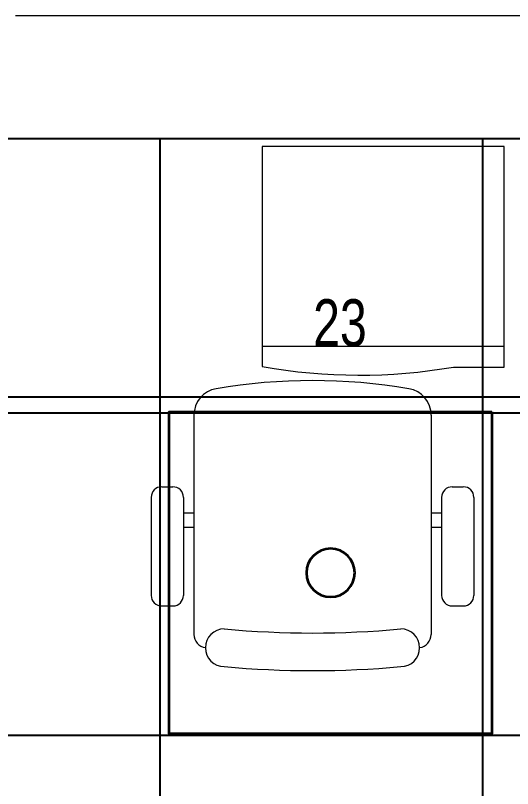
# Model space of a CAD drawing. Extents: x -12260 to 57327, y -29287 to 19916.
# Drawn here: x 31446 to 32371, y 7401 to 8840 of the extents above; entities that cross this region are included whole.
import ezdxf
from ezdxf.enums import TextEntityAlignment as Align

# ---------------------------------------------------------------- set-up
doc = ezdxf.new("R2010")
doc.units = 0
doc.header["$LTSCALE"] = 0.25
doc.linetypes.add('DASHDOT', pattern=[25.4, 12.7, -6.35, 0, -6.35])
for name, color, linetype, lineweight in [('01-First Floor$0$72_EGR_EQP_TAG', 142, 'Continuous', 5), ('01-First Floor$0$LOADING', 253, 'Continuous', 5), ('01-First Floor$0$NEW Wall', 166, 'Continuous', 5), ('01-First Floor$0$Walls', 251, 'Continuous', 5), ('E-LITE-CIRC-NUMB', 6, 'Continuous', 25), ('E-LITE-CLNG', 150, 'Continuous', 35), ('E-LITE-CLNG-CNDT', 6, 'DASHDOT', 35), ('E-LITE-CTRL', 6, 'Continuous', 25), ('E-LITE-IDEN', 6, 'Continuous', 25)]:
    doc.layers.add(name, color=color, linetype=linetype, lineweight=lineweight)
doc.layers.add('01-First Floor$0$FALSE CEILING', color=251, linetype='Continuous')
doc.styles.add('01-First Floor$0$X3G_ENTITY_257CFD', font='swisscl.ttf', dxfattribs={"height": 200})
doc.styles.add('DC_SIMPLEX', font='SIMPLEX.shx', dxfattribs={"width": 0.7})

# ---------------------------------------------------------------- blocks, each defined once
blk = doc.blocks.new('*X410')
at = {"color": 0}
for p, q in [((5, 3), (5, 3)), ((5, 3), (5, 3)), ((5, 3), (5, 3)), ((5, 3), (5, 3)), ((5, 3), (5, 3)), ((5, 3), (5, 3)), ((5, 3), (5, 3)), ((5, 3), (5, 3)), ((5, 3), (5, 3)), ((5, 3), (5, 3)), ((5, 3), (5, 3)), ((5, 3), (5, 3)), ((5, 3), (5, 3)), ((5, 3), (5, 3)), ((5, 3), (5, 3)), ((5, 3), (5, 3)), ((5, 3), (5, 3)), ((5, 3), (5, 3)), ((5, 3), (5, 3)), ((5, 3), (5, 3)), ((5, 3), (5, 3)), ((5, 3), (5, 3)), ((5, 3), (5, 3)), ((5, 3), (5, 3)), ((5, 3), (5, 3)), ((5, 3), (5, 3)), ((5, 3), (5, 3)), ((5, 3), (5, 3)), ((5, 3), (5, 3)), ((5, 3), (5, 3)), ((5, 3), (5, 3)), ((5, 3), (5, 3)), ((5, 3), (5, 3)), ((5, 3), (5, 3)), ((5, 3), (5, 3)), ((5, 3), (5, 3)), ((5, 3), (5, 3)), ((5, 3), (5, 3)), ((5, 3), (5, 3)), ((5, 3), (5, 3)), ((5, 3), (5, 3)), ((5, 3), (5, 3)), ((5, 3), (5, 3)), ((5, 3), (5, 3)), ((5, 3), (5, 3)), ((5, 3), (5, 3)), ((5, 3), (5, 3)), ((5, 3), (5, 3)), ((5, 3), (5, 3)), ((5, 3), (5, 3)), ((5, 3), (5, 3)), ((5, 3), (5, 3)), ((5, 3), (5, 3)), ((5, 3), (5, 3)), ((5, 3), (5, 3)), ((5, 3), (5, 3)), ((5, 3), (5, 3)), ((5, 3), (5, 3)), ((5, 3), (5, 3)), ((5, 3), (5, 3)), ((5, 3), (5, 3)), ((5, 3), (5, 3)), ((5, 3), (5, 3)), ((5, 3), (5, 3)), ((5, 3), (5, 3)), ((5, 3), (5, 3)), ((6, 3), (5, 3)), ((5, 3), (5, 3)), ((6, 3), (5, 3)), ((5, 3), (5, 3)), ((6, 3), (5, 3)), ((5, 3), (5, 3)), ((6, 3), (5, 3)), ((5, 3), (5, 3)), ((5, 3), (5, 3)), ((5, 3), (5, 3)), ((5, 3), (5, 3)), ((5, 3), (5, 3)), ((5, 3), (5, 3)), ((5, 3), (5, 3)), ((5, 3), (5, 3)), ((5, 3), (5, 3)), ((5, 3), (5, 3)), ((5, 3), (5, 3)), ((5, 3), (5, 3)), ((5, 3), (5, 3)), ((5, 3), (5, 3)), ((5, 3), (5, 3)), ((5, 3), (5, 3)), ((5, 3), (5, 3)), ((5, 3), (5, 3)), ((5, 3), (5, 3)), ((5, 3), (5, 3)), ((5, 3), (5, 3)), ((5, 3), (5, 3)), ((5, 3), (5, 3)), ((6, 3), (6, 3)), ((6, 3), (6, 3)), ((6, 3), (6, 3)), ((6, 3), (6, 3)), ((6, 3), (6, 3)), ((6, 3), (6, 3)), ((6, 3), (6, 3)), ((6, 3), (6, 3)), ((6, 3), (6, 3)), ((6, 3), (6, 3)), ((6, 3), (6, 3)), ((6, 3), (6, 3)), ((6, 3), (6, 3)), ((6, 3), (6, 3)), ((6, 3), (6, 3)), ((6, 3), (6, 3)), ((6, 3), (6, 3)), ((6, 3), (6, 3)), ((6, 3), (6, 3)), ((6, 3), (6, 3)), ((6, 3), (6, 3)), ((6, 3), (6, 3)), ((6, 3), (6, 3)), ((6, 3), (6, 3)), ((6, 3), (6, 3)), ((6, 3), (6, 3)), ((6, 3), (6, 3)), ((6, 3), (6, 3)), ((6, 3), (6, 3)), ((6, 3), (6, 3)), ((6, 3), (6, 3)), ((6, 3), (6, 3)), ((6, 3), (6, 3)), ((6, 3), (6, 3)), ((6, 3), (6, 3)), ((6, 3), (6, 3)), ((6, 3), (6, 3)), ((6, 3), (6, 3)), ((6, 3), (6, 3)), ((6, 3), (6, 3)), ((6, 3), (6, 3)), ((6, 3), (6, 3)), ((6, 3), (6, 3)), ((6, 3), (6, 3)), ((6, 3), (6, 3)), ((6, 3), (6, 3)), ((6, 3), (6, 3)), ((6, 3), (6, 3)), ((6, 3), (6, 3)), ((6, 3), (6, 3)), ((6, 3), (6, 3)), ((6, 3), (6, 3)), ((6, 3), (6, 3)), ((6, 3), (6, 3)), ((6, 3), (6, 3)), ((6, 3), (6, 3)), ((6, 3), (6, 3)), ((6, 3), (6, 3)), ((6, 3), (6, 3)), ((6, 3), (6, 3)), ((6, 3), (6, 3)), ((6, 3), (6, 3)), ((6, 3), (6, 3)), ((6, 3), (6, 3)), ((6, 3), (6, 3)), ((6, 3), (6, 3)), ((6, 3), (6, 3)), ((6, 3), (6, 3)), ((6, 3), (6, 3)), ((6, 3), (6, 3)), ((6, 3), (6, 3)), ((6, 3), (6, 3)), ((6, 3), (6, 3)), ((6, 3), (6, 3)), ((6, 3), (6, 3)), ((6, 3), (6, 3)), ((6, 3), (6, 3)), ((6, 3), (6, 3)), ((6, 3), (6, 3)), ((6, 3), (6, 3)), ((6, 3), (6, 3)), ((6, 3), (6, 3)), ((6, 3), (6, 3)), ((6, 3), (6, 3)), ((6, 3), (6, 3)), ((6, 3), (6, 3)), ((6, 3), (6, 3)), ((6, 3), (6, 3)), ((6, 3), (6, 3)), ((6, 3), (6, 3)), ((6, 3), (6, 3)), ((6, 3), (6, 3)), ((6, 3), (6, 3)), ((6, 3), (6, 3)), ((6, 3), (6, 3)), ((6, 3), (6, 3)), ((6, 3), (6, 3)), ((6, 3), (6, 3)), ((6, 3), (6, 3)), ((6, 3), (6, 3)), ((6, 3), (6, 3)), ((6, 3), (6, 3)), ((6, 3), (6, 3)), ((6, 3), (6, 3)), ((6, 3), (6, 3)), ((6, 3), (6, 3)), ((6, 3), (6, 3)), ((6, 3), (6, 3)), ((6, 3), (6, 3)), ((6, 3), (6, 3)), ((6, 3), (6, 3)), ((6, 3), (6, 3)), ((6, 3), (6, 3)), ((6, 3), (6, 3)), ((6, 3), (6, 3)), ((6, 3), (6, 3)), ((6, 3), (6, 3)), ((6, 3), (6, 3)), ((6, 3), (6, 3)), ((6, 3), (6, 3)), ((6, 3), (6, 3)), ((6, 3), (6, 3)), ((6, 3), (6, 3)), ((6, 3), (6, 3)), ((6, 3), (6, 3)), ((6, 3), (6, 3)), ((6, 3), (6, 3)), ((6, 3), (6, 3)), ((6, 3), (6, 3)), ((6, 3), (6, 3)), ((6, 3), (6, 3)), ((6, 3), (6, 3)), ((6, 3), (6, 3)), ((6, 3), (6, 3)), ((6, 3), (6, 3)), ((6, 3), (6, 3)), ((6, 3), (6, 3)), ((6, 3), (6, 3)), ((6, 3), (6, 3)), ((6, 3), (6, 3)), ((6, 3), (6, 3)), ((6, 3), (6, 3)), ((6, 3), (6, 3)), ((6, 3), (6, 3)), ((6, 3), (6, 3)), ((6, 3), (6, 3)), ((6, 3), (6, 3)), ((6, 3), (6, 3)), ((6, 3), (6, 3)), ((6, 3), (6, 3)), ((6, 3), (6, 3)), ((6, 3), (6, 3)), ((6, 3), (6, 3)), ((6, 3), (6, 3)), ((6, 3), (6, 3)), ((6, 3), (6, 3)), ((6, 3), (6, 3)), ((6, 3), (6, 3)), ((6, 3), (6, 3)), ((6, 3), (6, 3)), ((6, 3), (6, 3)), ((6, 3), (6, 3)), ((6, 3), (6, 3)), ((6, 3), (6, 3)), ((6, 3), (6, 3)), ((6, 3), (6, 3)), ((6, 3), (6, 3)), ((6, 3), (6, 3)), ((6, 3), (6, 3)), ((6, 3), (6, 3)), ((6, 3), (6, 3)), ((6, 3), (6, 3)), ((6, 3), (6, 3)), ((6, 3), (6, 3)), ((6, 3), (6, 3)), ((6, 3), (6, 3)), ((6, 3), (6, 3)), ((6, 3), (6, 3)), ((6, 3), (6, 3)), ((6, 3), (6, 3)), ((6, 3), (6, 3)), ((6, 3), (6, 3)), ((6, 3), (6, 3)), ((6, 3), (6, 3)), ((6, 3), (6, 3)), ((6, 3), (6, 3)), ((6, 3), (6, 3)), ((6, 3), (6, 3)), ((6, 3), (6, 3)), ((6, 3), (6, 3)), ((6, 3), (6, 3)), ((6, 3), (6, 3)), ((6, 3), (6, 3)), ((6, 3), (6, 3)), ((6, 3), (6, 3)), ((6, 3), (6, 3)), ((6, 3), (6, 3)), ((6, 3), (6, 3)), ((6, 3), (6, 3)), ((6, 3), (6, 3)), ((6, 3), (6, 3)), ((6, 3), (6, 3)), ((6, 3), (6, 3)), ((6, 3), (6, 3)), ((6, 3), (5, 3)), ((6, 3), (5, 3)), ((6, 3), (5, 3)), ((6, 3), (5, 3)), ((6, 3), (5, 3)), ((6, 3), (6, 3)), ((6, 3), (6, 3)), ((6, 3), (6, 3)), ((6, 3), (6, 3)), ((6, 3), (6, 3)), ((6, 3), (6, 3)), ((6, 3), (6, 3)), ((6, 3), (6, 3)), ((6, 3), (6, 3)), ((6, 3), (6, 3)), ((6, 3), (6, 3)), ((6, 3), (6, 3)), ((6, 3), (6, 3)), ((6, 3), (6, 3)), ((6, 3), (6, 3)), ((6, 3), (6, 3)), ((6, 3), (6, 3)), ((6, 3), (6, 3)), ((6, 3), (6, 3)), ((6, 3), (6, 3)), ((6, 3), (6, 3)), ((6, 3), (6, 3)), ((6, 3), (6, 3)), ((6, 3), (6, 3)), ((6, 3), (6, 3)), ((6, 3), (6, 3)), ((6, 3), (6, 3)), ((6, 3), (6, 3)), ((6, 3), (6, 3)), ((6, 3), (6, 3)), ((6, 3), (6, 3)), ((6, 3), (6, 3)), ((6, 3), (6, 3)), ((6, 3), (6, 3)), ((6, 3), (6, 3)), ((6, 3), (6, 3)), ((6, 3), (6, 3)), ((6, 3), (6, 3)), ((6, 3), (6, 3)), ((6, 3), (6, 3)), ((6, 3), (6, 3)), ((6, 3), (6, 3)), ((6, 3), (6, 3)), ((6, 3), (6, 3)), ((6, 3), (6, 3)), ((6, 3), (6, 3)), ((6, 3), (6, 3)), ((6, 3), (6, 3)), ((6, 3), (6, 3)), ((6, 3), (6, 3)), ((6, 3), (6, 3)), ((6, 3), (6, 3)), ((6, 3), (6, 3)), ((6, 3), (6, 3)), ((6, 3), (6, 3)), ((6, 3), (6, 3)), ((6, 3), (6, 3)), ((6, 3), (6, 3)), ((6, 3), (6, 3)), ((6, 3), (6, 3)), ((6, 3), (6, 3)), ((6, 3), (6, 3)), ((6, 3), (6, 3)), ((6, 3), (6, 3)), ((6, 3), (6, 3)), ((6, 3), (6, 3)), ((6, 3), (6, 3)), ((6, 3), (6, 3)), ((6, 3), (6, 3)), ((6, 3), (6, 3)), ((6, 3), (6, 3)), ((6, 3), (6, 3)), ((6, 3), (6, 3)), ((6, 3), (6, 3)), ((6, 3), (6, 3)), ((6, 3), (6, 3)), ((6, 3), (6, 3)), ((6, 3), (6, 3)), ((6, 3), (6, 3)), ((6, 3), (6, 3)), ((6, 3), (6, 3)), ((6, 3), (6, 3)), ((6, 3), (6, 3)), ((6, 3), (6, 3)), ((6, 3), (6, 3)), ((6, 3), (6, 3)), ((6, 3), (6, 3)), ((6, 3), (6, 3)), ((6, 3), (6, 3)), ((6, 3), (6, 3)), ((6, 3), (6, 3)), ((6, 3), (6, 3)), ((6, 3), (6, 3)), ((6, 3), (6, 3)), ((6, 3), (6, 3)), ((6, 3), (6, 3)), ((6, 3), (6, 3)), ((6, 3), (6, 3)), ((6, 3), (6, 3)), ((6, 3), (6, 3)), ((6, 3), (6, 3)), ((6, 3), (6, 3)), ((6, 3), (6, 3)), ((6, 3), (6, 3)), ((6, 3), (6, 3)), ((6, 3), (6, 3)), ((6, 3), (6, 3)), ((6, 3), (6, 3)), ((6, 3), (6, 3)), ((6, 3), (6, 3)), ((6, 3), (6, 3)), ((6, 3), (6, 3)), ((6, 3), (6, 3)), ((6, 3), (6, 3)), ((6, 3), (6, 3)), ((6, 3), (6, 3)), ((6, 3), (6, 3)), ((6, 3), (6, 3)), ((6, 3), (6, 3)), ((6, 3), (6, 3)), ((6, 3), (6, 3)), ((6, 3), (6, 3)), ((6, 3), (6, 3)), ((6, 3), (6, 3)), ((6, 3), (6, 3)), ((6, 3), (6, 3)), ((6, 3), (6, 3)), ((6, 3), (6, 3)), ((6, 3), (6, 3)), ((6, 3), (6, 3)), ((6, 3), (6, 3)), ((6, 3), (6, 3)), ((6, 3), (6, 3)), ((6, 3), (6, 3)), ((6, 3), (6, 3)), ((6, 3), (6, 3)), ((6, 3), (6, 3)), ((6, 3), (6, 3)), ((6, 3), (6, 3)), ((6, 3), (6, 3)), ((6, 3), (6, 3)), ((6, 3), (6, 3)), ((6, 3), (6, 3)), ((6, 3), (6, 3)), ((6, 3), (6, 3)), ((6, 3), (6, 3)), ((6, 3), (6, 3)), ((6, 3), (6, 3)), ((6, 3), (6, 3)), ((6, 3), (6, 3)), ((6, 3), (6, 3)), ((6, 3), (6, 3)), ((6, 3), (6, 3)), ((6, 3), (6, 3)), ((6, 3), (6, 3)), ((6, 3), (6, 3)), ((6, 3), (6, 3)), ((6, 3), (6, 3)), ((6, 3), (6, 3)), ((6, 3), (6, 3)), ((6, 3), (6, 3)), ((6, 3), (6, 3)), ((6, 3), (6, 3)), ((6, 3), (6, 3)), ((6, 3), (6, 3)), ((6, 3), (6, 3)), ((6, 3), (6, 3)), ((6, 3), (6, 3)), ((6, 3), (6, 3)), ((6, 3), (6, 3)), ((6, 3), (6, 3)), ((6, 3), (6, 3)), ((6, 3), (6, 3)), ((6, 3), (6, 3)), ((6, 3), (6, 3)), ((6, 3), (6, 3)), ((6, 3), (6, 3)), ((6, 3), (6, 3)), ((6, 3), (6, 3)), ((6, 3), (6, 3)), ((6, 3), (6, 3)), ((6, 3), (6, 3)), ((6, 3), (6, 3)), ((6, 3), (6, 3)), ((6, 3), (6, 3)), ((6, 3), (6, 3)), ((6, 3), (6, 3)), ((6, 3), (6, 3)), ((6, 3), (6, 3)), ((6, 3), (6, 3)), ((6, 3), (6, 3)), ((6, 3), (6, 3)), ((6, 3), (6, 3)), ((6, 3), (6, 3)), ((6, 3), (6, 3)), ((6, 3), (6, 3)), ((6, 3), (6, 3)), ((6, 3), (6, 3)), ((6, 3), (6, 3)), ((6, 3), (6, 3)), ((6, 3), (6, 3)), ((6, 3), (6, 3)), ((6, 3), (6, 3)), ((6, 3), (6, 3)), ((6, 3), (6, 3)), ((6, 3), (6, 3)), ((6, 3), (6, 3)), ((6, 3), (6, 3)), ((6, 3), (6, 3)), ((6, 3), (6, 3)), ((6, 3), (6, 3)), ((6, 3), (6, 3)), ((6, 3), (6, 3)), ((6, 3), (6, 3)), ((6, 3), (6, 3)), ((6, 3), (6, 3)), ((6, 3), (6, 3)), ((6, 3), (6, 3)), ((6, 3), (6, 3)), ((6, 3), (6, 3)), ((6, 3), (6, 3)), ((6, 3), (6, 3)), ((6, 3), (6, 3)), ((6, 3), (6, 3)), ((6, 3), (6, 3)), ((6, 3), (6, 3)), ((6, 3), (6, 3)), ((6, 3), (6, 3)), ((6, 3), (6, 3)), ((6, 3), (6, 3)), ((6, 3), (6, 3)), ((6, 3), (6, 3)), ((6, 3), (6, 3)), ((6, 3), (6, 3)), ((6, 3), (6, 3)), ((6, 3), (6, 3)), ((6, 3), (6, 3)), ((6, 3), (6, 3)), ((6, 3), (6, 3)), ((6, 3), (6, 3)), ((6, 3), (6, 3)), ((6, 3), (6, 3)), ((6, 3), (6, 3)), ((6, 3), (6, 3)), ((6, 3), (6, 3)), ((6, 3), (6, 3)), ((6, 3), (6, 3)), ((6, 3), (6, 3)), ((6, 3), (6, 3)), ((6, 3), (6, 3)), ((6, 3), (6, 3)), ((6, 3), (6, 3)), ((6, 3), (6, 3)), ((6, 3), (6, 3)), ((6, 3), (6, 3)), ((6, 3), (6, 3)), ((6, 3), (6, 3)), ((6, 3), (6, 3)), ((6, 3), (6, 3)), ((6, 3), (6, 3)), ((6, 3), (6, 3)), ((6, 3), (6, 3)), ((6, 3), (6, 3)), ((6, 3), (6, 3)), ((6, 3), (6, 3)), ((6, 3), (6, 3)), ((6, 3), (6, 3)), ((6, 3), (6, 3)), ((6, 3), (6, 3)), ((6, 3), (6, 3)), ((6, 3), (6, 3)), ((6, 3), (6, 3)), ((6, 3), (6, 3)), ((6, 3), (6, 3)), ((6, 3), (6, 3)), ((6, 3), (6, 3)), ((6, 3), (6, 3)), ((6, 3), (6, 3)), ((6, 3), (6, 3)), ((6, 3), (6, 3)), ((6, 3), (6, 3)), ((6, 3), (6, 3)), ((6, 3), (6, 3)), ((6, 3), (6, 3)), ((6, 3), (6, 3)), ((6, 3), (6, 3)), ((6, 3), (6, 3)), ((6, 3), (6, 3)), ((6, 3), (6, 3)), ((6, 3), (6, 3)), ((6, 3), (6, 3)), ((6, 3), (6, 3)), ((6, 3), (6, 3)), ((6, 3), (6, 3)), ((6, 3), (6, 3)), ((6, 3), (6, 3)), ((6, 3), (6, 3)), ((6, 3), (6, 3)), ((6, 3), (6, 3)), ((6, 3), (6, 3)), ((6, 3), (6, 3)), ((6, 3), (6, 3)), ((6, 3), (6, 3)), ((6, 3), (6, 3)), ((6, 3), (6, 3)), ((6, 3), (6, 3)), ((6, 3), (6, 3)), ((6, 3), (6, 3)), ((6, 3), (6, 3)), ((6, 3), (6, 3)), ((6, 3), (6, 3)), ((6, 3), (6, 3)), ((6, 3), (6, 3)), ((6, 3), (6, 3)), ((6, 3), (6, 3)), ((6, 3), (6, 3)), ((6, 3), (6, 3))]:
    blk.add_line(p, q, dxfattribs=at)
blk = doc.blocks.new('*X411')
at = {"color": 0}
for p, q in [((13, 1), (13, 1)), ((13, 1), (13, 1)), ((13, 1), (13, 1)), ((13, 1), (13, 1)), ((13, 1), (13, 1)), ((13, 1), (13, 1)), ((13, 1), (13, 1)), ((13, 1), (13, 1)), ((13, 1), (13, 1)), ((13, 1), (13, 1)), ((13, 1), (13, 1)), ((13, 1), (13, 1)), ((13, 1), (13, 1)), ((13, 1), (13, 1)), ((13, 1), (13, 1)), ((13, 1), (14, 1)), ((13, 1), (14, 1)), ((13, 1), (14, 1)), ((13, 1), (13, 1)), ((13, 1), (13, 1)), ((13, 1), (13, 1)), ((13, 1), (13, 1)), ((13, 1), (13, 1)), ((13, 1), (13, 1)), ((13, 1), (13, 1)), ((13, 1), (13, 1)), ((13, 1), (13, 1)), ((13, 1), (13, 1)), ((13, 1), (13, 1)), ((13, 1), (13, 1)), ((13, 1), (13, 1)), ((13, 1), (13, 1)), ((13, 1), (13, 1)), ((13, 1), (13, 1)), ((13, 1), (13, 1)), ((13, 1), (13, 1)), ((13, 1), (13, 1)), ((13, 1), (13, 1)), ((13, 1), (13, 1)), ((13, 1), (13, 1)), ((13, 1), (13, 1)), ((13, 1), (13, 1)), ((13, 1), (13, 1)), ((13, 1), (13, 1)), ((13, 1), (13, 1)), ((13, 1), (13, 1)), ((13, 1), (13, 1)), ((13, 1), (13, 1)), ((13, 1), (13, 1)), ((13, 1), (13, 1)), ((13, 1), (13, 1)), ((13, 1), (13, 1)), ((13, 1), (13, 1)), ((13, 1), (13, 1)), ((13, 1), (13, 1)), ((13, 1), (13, 1)), ((13, 1), (13, 1)), ((13, 1), (13, 1)), ((13, 1), (13, 1)), ((13, 1), (13, 1)), ((13, 1), (13, 1)), ((13, 1), (13, 1)), ((13, 1), (13, 1)), ((13, 1), (13, 1)), ((13, 1), (13, 1)), ((13, 1), (13, 1)), ((13, 1), (13, 1)), ((13, 1), (13, 1)), ((13, 1), (13, 1)), ((13, 1), (13, 1)), ((13, 1), (13, 1)), ((13, 1), (13, 1)), ((13, 1), (13, 1)), ((13, 1), (13, 1)), ((13, 1), (13, 1)), ((13, 1), (13, 1)), ((13, 1), (13, 1)), ((13, 1), (13, 1)), ((13, 1), (13, 1)), ((13, 1), (13, 1)), ((13, 1), (13, 1)), ((13, 1), (13, 1)), ((13, 1), (13, 1)), ((13, 1), (13, 1)), ((13, 1), (13, 1)), ((13, 1), (13, 1)), ((13, 1), (13, 1)), ((13, 1), (13, 1)), ((13, 1), (13, 1)), ((13, 1), (13, 1)), ((13, 1), (13, 1)), ((13, 1), (13, 1)), ((13, 1), (13, 1)), ((13, 1), (13, 1)), ((13, 1), (13, 1)), ((13, 1), (13, 1)), ((13, 1), (13, 1)), ((13, 1), (13, 1)), ((13, 1), (13, 1)), ((13, 1), (13, 1)), ((13, 1), (13, 1)), ((13, 1), (13, 1)), ((13, 1), (13, 1)), ((13, 1), (13, 1)), ((13, 1), (13, 1)), ((13, 1), (13, 1)), ((13, 1), (13, 1)), ((13, 1), (13, 1)), ((13, 1), (13, 1)), ((13, 1), (13, 1)), ((13, 1), (13, 1)), ((13, 1), (13, 1)), ((13, 1), (13, 1)), ((13, 1), (13, 1)), ((13, 1), (13, 1)), ((13, 1), (13, 1)), ((13, 1), (13, 1)), ((13, 1), (13, 1)), ((13, 1), (13, 1)), ((13, 1), (13, 1)), ((13, 1), (13, 1)), ((13, 1), (13, 1)), ((13, 1), (13, 1)), ((13, 1), (14, 1)), ((13, 0), (13, 0)), ((13, 0), (13, 0)), ((13, 0), (13, 0)), ((13, 0), (13, 0)), ((13, 0), (13, 0)), ((13, 0), (13, 0)), ((13, 0), (13, 0)), ((13, 0), (13, 0)), ((13, 0), (13, 0)), ((13, 0), (13, 0)), ((13, 0), (13, 0)), ((13, 0), (13, 0)), ((13, 0), (13, 0)), ((13, 0), (13, 0)), ((13, 0), (13, 0)), ((13, 0), (13, 0)), ((13, 0), (13, 0)), ((13, 0), (13, 0)), ((13, 0), (13, 0)), ((13, 0), (13, 0)), ((13, 0), (13, 0)), ((13, 0), (13, 0)), ((13, 0), (13, 0)), ((13, 0), (13, 0)), ((13, 0), (13, 0)), ((13, 0), (13, 0)), ((13, 0), (13, 0)), ((13, 0), (13, 0)), ((13, 0), (13, 0)), ((13, 0), (13, 0)), ((13, 0), (13, 0)), ((13, 0), (13, 0)), ((13, 0), (13, 0)), ((13, 0), (13, 0)), ((13, 0), (13, 0)), ((13, 0), (13, 0)), ((13, 0), (13, 0)), ((13, 0), (13, 0)), ((13, 0), (13, 0)), ((13, 0), (13, 0)), ((13, 0), (13, 0)), ((13, 0), (13, 0)), ((13, 0), (13, 0)), ((13, 0), (13, 0)), ((13, 0), (13, 0)), ((13, 0), (13, 0)), ((13, 0), (13, 0)), ((13, 0), (13, 0)), ((13, 0), (14, 0)), ((13, 0), (14, 0)), ((13, 0), (13, 0)), ((13, 0), (14, 0)), ((14, 1), (14, 1)), ((14, 1), (14, 1)), ((14, 1), (14, 1)), ((14, 1), (14, 1)), ((14, 1), (14, 1)), ((14, 1), (14, 1)), ((14, 1), (14, 1)), ((14, 1), (14, 1)), ((14, 1), (14, 1)), ((14, 1), (14, 1)), ((14, 1), (14, 1)), ((14, 1), (14, 1)), ((14, 1), (14, 1)), ((14, 1), (14, 1)), ((14, 1), (14, 1)), ((14, 1), (14, 1)), ((14, 1), (14, 1)), ((14, 1), (14, 1)), ((14, 1), (14, 1)), ((14, 1), (14, 1)), ((14, 1), (14, 1)), ((14, 1), (14, 1)), ((14, 1), (14, 1)), ((14, 1), (14, 1)), ((14, 1), (14, 1)), ((14, 1), (14, 1)), ((14, 1), (14, 1)), ((14, 1), (14, 1)), ((14, 1), (14, 1)), ((14, 1), (14, 1)), ((14, 1), (14, 1)), ((14, 1), (14, 1)), ((14, 1), (14, 1)), ((14, 1), (14, 1)), ((14, 1), (14, 1)), ((14, 1), (14, 1)), ((14, 1), (14, 1)), ((14, 1), (14, 1)), ((14, 1), (14, 1)), ((14, 1), (14, 1)), ((14, 1), (14, 1)), ((14, 1), (14, 1)), ((14, 1), (14, 1)), ((14, 1), (14, 1)), ((14, 1), (14, 1)), ((14, 1), (14, 1)), ((14, 1), (14, 1)), ((14, 1), (14, 1)), ((14, 1), (14, 1)), ((14, 1), (14, 1)), ((14, 1), (14, 1)), ((14, 1), (14, 1)), ((14, 1), (14, 1)), ((14, 1), (14, 1)), ((14, 1), (14, 1)), ((14, 1), (14, 1)), ((14, 1), (14, 1)), ((14, 1), (14, 1)), ((14, 1), (14, 1)), ((14, 1), (14, 1)), ((14, 1), (14, 1)), ((14, 1), (14, 1)), ((14, 1), (14, 1)), ((14, 1), (14, 1)), ((14, 1), (14, 1)), ((14, 1), (14, 1)), ((14, 1), (14, 1)), ((14, 1), (14, 1)), ((14, 1), (14, 1)), ((14, 1), (14, 1)), ((14, 1), (14, 1)), ((14, 1), (14, 1)), ((14, 1), (14, 1)), ((14, 1), (14, 1)), ((14, 1), (14, 1)), ((14, 1), (14, 1)), ((14, 1), (14, 1)), ((14, 1), (14, 1)), ((14, 1), (14, 1)), ((14, 1), (14, 1)), ((14, 1), (14, 1)), ((14, 1), (14, 1)), ((14, 1), (14, 1)), ((14, 1), (14, 1)), ((14, 1), (14, 1)), ((14, 1), (14, 1)), ((14, 1), (14, 1)), ((14, 1), (14, 1)), ((14, 1), (14, 1)), ((14, 1), (14, 1)), ((14, 1), (14, 1)), ((14, 1), (14, 1)), ((14, 1), (14, 1)), ((14, 1), (14, 1)), ((14, 0), (14, 0)), ((14, 0), (14, 0)), ((14, 0), (14, 0)), ((14, 0), (14, 0)), ((14, 0), (14, 0)), ((14, 0), (14, 0)), ((14, 0), (14, 0)), ((14, 0), (14, 0)), ((14, 0), (14, 0)), ((14, 0), (14, 0)), ((14, 0), (14, 0)), ((14, 0), (14, 0)), ((14, 0), (14, 0)), ((14, 0), (14, 0)), ((14, 0), (14, 0)), ((14, 0), (14, 0)), ((14, 0), (14, 0)), ((14, 0), (14, 0)), ((14, 0), (14, 0)), ((14, 0), (14, 0)), ((14, 0), (14, 0)), ((14, 0), (14, 0)), ((14, 0), (14, 0)), ((14, 0), (14, 0)), ((14, 0), (14, 0)), ((14, 0), (14, 0)), ((14, 0), (14, 0)), ((14, 0), (14, 0)), ((14, 0), (14, 0)), ((14, 0), (14, 0)), ((14, 0), (14, 0)), ((14, 0), (14, 0)), ((14, 0), (14, 0)), ((14, 0), (14, 0)), ((14, 0), (14, 0)), ((14, 0), (14, 0)), ((14, 0), (14, 0)), ((14, 0), (14, 0)), ((14, 0), (14, 0)), ((14, 0), (14, 0)), ((14, 0), (14, 0)), ((14, 0), (14, 0)), ((14, 0), (14, 0)), ((14, 0), (14, 0)), ((14, 0), (14, 0)), ((14, 0), (14, 0)), ((14, 0), (14, 0)), ((14, 0), (14, 0)), ((13, 0), (13, 0)), ((13, 0), (14, 0)), ((13, 0), (13, 0)), ((13, 0), (14, 0)), ((13, 0), (13, 0)), ((13, 0), (14, 0)), ((13, 0), (13, 0)), ((13, 0), (13, 0)), ((13, 0), (13, 0)), ((13, 0), (13, 0)), ((13, 0), (14, 0)), ((13, 0), (13, 0)), ((13, 0), (14, 0)), ((13, 0), (13, 0)), ((13, 0), (14, 0)), ((13, 0), (13, 0)), ((13, 0), (14, 0)), ((13, 0), (13, 0)), ((13, 0), (14, 0)), ((13, 0), (13, 0)), ((13, 0), (14, 0)), ((13, 0), (13, 0)), ((13, 0), (14, 0)), ((13, 0), (13, 0)), ((13, 0), (13, 0)), ((13, 0), (13, 0)), ((13, 0), (14, 0)), ((13, 0), (13, 0)), ((13, 0), (14, 0)), ((13, 0), (13, 0)), ((13, 0), (14, 0)), ((13, 0), (13, 0)), ((13, 0), (14, 0)), ((13, 0), (13, 0)), ((13, 0), (13, 0)), ((13, 0), (13, 0)), ((13, 0), (13, 0)), ((13, 0), (13, 0)), ((13, 0), (13, 0)), ((13, 0), (13, 0)), ((13, 0), (13, 0)), ((13, 0), (13, 0)), ((13, 0), (13, 0)), ((13, 0), (13, 0)), ((13, 0), (13, 0)), ((13, 0), (13, 0)), ((13, 0), (13, 0)), ((13, 0), (13, 0)), ((13, 0), (13, 0)), ((13, 0), (13, 0)), ((13, 0), (13, 0)), ((13, 0), (13, 0)), ((13, 0), (13, 0)), ((13, 0), (13, 0)), ((13, 0), (13, 0)), ((13, 0), (13, 0)), ((13, 0), (13, 0)), ((13, 0), (13, 0)), ((13, 0), (13, 0)), ((13, 0), (13, 0)), ((13, 0), (13, 0)), ((13, 0), (13, 0)), ((13, 0), (13, 0)), ((13, 0), (13, 0)), ((13, -1), (13, -1)), ((13, -1), (13, -1)), ((13, -1), (13, -1)), ((13, -1), (13, -1)), ((13, -1), (13, -1)), ((13, -1), (14, -1)), ((13, -1), (13, -1)), ((14, 0), (14, 0)), ((14, 0), (14, 0)), ((14, 0), (14, 0)), ((14, 0), (14, 0)), ((14, 0), (14, 0)), ((14, 0), (14, 0)), ((14, 0), (14, 0)), ((14, 0), (14, 0)), ((14, 0), (14, 0)), ((14, 0), (14, 0)), ((14, 0), (14, 0)), ((14, 0), (14, 0)), ((14, 0), (14, 0)), ((14, 0), (14, 0)), ((14, 0), (14, 0)), ((13, 0), (14, 0)), ((14, 0), (14, 0)), ((14, 0), (14, 0)), ((14, 0), (14, 0)), ((14, 0), (14, 0)), ((14, 0), (14, 0)), ((14, 0), (14, 0)), ((14, 0), (14, 0)), ((14, 0), (14, 0)), ((14, 0), (14, 0)), ((14, 0), (14, 0)), ((14, 0), (14, 0)), ((14, 0), (14, 0)), ((14, 0), (14, 0)), ((14, 0), (14, 0)), ((14, 0), (14, 0)), ((14, 0), (14, 0)), ((14, 0), (14, 0)), ((14, 0), (14, 0)), ((14, 0), (14, 0)), ((14, 0), (14, 0)), ((14, 0), (14, 0)), ((14, 0), (14, 0)), ((14, 0), (14, 0)), ((14, 0), (14, 0)), ((14, 0), (14, 0)), ((14, 0), (14, 0)), ((14, 0), (14, 0)), ((14, 0), (14, 0)), ((14, 0), (14, 0)), ((14, 0), (14, 0)), ((14, 0), (14, 0)), ((14, 0), (14, 0)), ((14, 0), (14, 0)), ((14, 0), (14, 0)), ((14, -1), (14, -1)), ((14, -1), (14, -1)), ((14, -1), (14, -1)), ((14, -1), (14, -1)), ((14, -1), (14, -1))]:
    blk.add_line(p, q, dxfattribs=at)
blk = doc.blocks.new('01-First Floor$0$GF21018-P')
at = {"color": 0}
for p, q in [((-0.2207, 0.4756), (-0.2207, 0.0675)), ((0.2205, 0.4756), (0.2205, 0.0675)), ((-0.2806, 0.3422), (-0.2598, 0.3422)), ((0.2596, 0.3422), (0.2804, 0.3422)), ((-0.3002, 0.3226), (-0.3002, 0.14)), ((-0.2402, 0.3226), (-0.2402, 0.14)), ((0.24, 0.3226), (0.24, 0.14)), ((0.3, 0.3226), (0.3, 0.14)), ((-0.2402, 0.2937), (-0.2207, 0.2937)), ((0.2205, 0.2937), (0.24, 0.2937)), ((-0.2402, 0.2671), (-0.2207, 0.2671)), ((0.2205, 0.2671), (0.24, 0.2671)), ((-0.2806, 0.1204), (-0.2598, 0.1204)), ((0.2596, 0.1204), (0.2804, 0.1204))]:
    blk.add_line(p, q, dxfattribs=at)
for points in [[(0.24, 0.2937), (0.24, 0.2937), (0.24, 0.2937), (0.24, 0.2937), (0.24, 0.2937), (0.24, 0.2937), (0.24, 0.2937), (0.24, 0.2937), (0.24, 0.2937), (0.24, 0.2937), (0.24, 0.2937), (0.24, 0.2937), (0.24, 0.2937), (0.24, 0.2937), (0.24, 0.2937), (0.24, 0.2937), (0.24, 0.2937), (0.24, 0.2937), (0.24, 0.2937), (0.24, 0.2937), (0.24, 0.2937), (0.24, 0.2937), (0.24, 0.2937), (0.24, 0.2937), (0.24, 0.2937), (0.24, 0.2937), (0.24, 0.2937), (0.24, 0.2937), (0.24, 0.2937), (0.24, 0.2937), (0.24, 0.2937), (0.24, 0.2937), (0.24, 0.2937), (0.24, 0.2937), (0.24, 0.2937), (0.24, 0.2937), (0.24, 0.2937), (0.24, 0.2937), (0.24, 0.2937), (0.24, 0.2937), (0.24, 0.2937), (0.24, 0.2937), (0.24, 0.2937), (0.24, 0.2937), (0.24, 0.2937), (0.24, 0.2937), (0.24, 0.2937), (0.24, 0.2937), (0.24, 0.2937), (0.24, 0.2937), (0.24, 0.2937), (0.24, 0.2937), (0.24, 0.2937), (0.24, 0.2937), (0.24, 0.2937), (0.24, 0.2937), (0.24, 0.2937), (0.24, 0.2937), (0.24, 0.2937), (0.24, 0.2937), (0.24, 0.2937), (0.24, 0.2937), (0.24, 0.2937), (0.24, 0.2937), (0.24, 0.2937), (0.24, 0.2937), (0.24, 0.2937), (0.24, 0.2937), (0.24, 0.2937), (0.24, 0.2937), (0.24, 0.2937), (0.24, 0.2937), (0.24, 0.2937), (0.24, 0.2937), (0.24, 0.2937), (0.24, 0.2937), (0.24, 0.2937), (0.24, 0.2937), (0.24, 0.2937), (0.24, 0.2937), (0.24, 0.2937), (0.24, 0.2937), (0.24, 0.2937), (0.24, 0.2937), (0.24, 0.2937), (0.24, 0.2937), (0.24, 0.2937), (0.24, 0.2937), (0.24, 0.2937), (0.24, 0.2937), (0.24, 0.2937), (0.24, 0.2937), (0.24, 0.2937), (0.24, 0.2937), (0.24, 0.2937), (0.24, 0.2937), (0.24, 0.2937), (0.24, 0.2937), (0.24, 0.2937), (0.24, 0.2937), (0.24, 0.2937), (0.24, 0.2937), (0.24, 0.2937), (0.24, 0.2937), (0.24, 0.2937), (0.24, 0.2937), (0.24, 0.2937), (0.24, 0.2937), (0.24, 0.2937), (0.24, 0.2937), (0.24, 0.2937), (0.24, 0.2937), (0.24, 0.2937), (0.24, 0.2937), (0.24, 0.2937), (0.24, 0.2937), (0.24, 0.2937), (0.24, 0.2937), (0.24, 0.2937), (0.24, 0.2937), (0.24, 0.2937), (0.24, 0.2937), (0.24, 0.2937), (0.24, 0.2937), (0.24, 0.2937), (0.24, 0.2937), (0.24, 0.2937), (0.24, 0.2937), (0.24, 0.2937), (0.24, 0.2937), (0.24, 0.2937), (0.24, 0.2937), (0.24, 0.2937), (0.24, 0.2937), (0.24, 0.2937), (0.24, 0.2937), (0.24, 0.2937), (0.24, 0.2937), (0.24, 0.2937), (0.24, 0.2937), (0.24, 0.2937), (0.24, 0.2937), (0.24, 0.2937), (0.24, 0.2937), (0.24, 0.2937), (0.24, 0.2937), (0.24, 0.2937), (0.24, 0.2937), (0.24, 0.2937), (0.24, 0.2937), (0.24, 0.2937), (0.24, 0.2937), (0.24, 0.2937), (0.24, 0.2937), (0.24, 0.2937), (0.24, 0.2937), (0.24, 0.2937), (0.24, 0.2937), (0.24, 0.2937), (0.24, 0.2937), (0.24, 0.2937), (0.24, 0.2937), (0.24, 0.2937), (0.24, 0.2937), (0.24, 0.2937), (0.24, 0.2937), (0.24, 0.2937), (0.24, 0.2937), (0.24, 0.2937), (0.24, 0.2937), (0.24, 0.2937), (0.24, 0.2937), (0.24, 0.2937), (0.24, 0.2937), (0.24, 0.2937), (0.24, 0.2937), (0.24, 0.2937), (0.24, 0.2937), (0.24, 0.2937), (0.24, 0.2937), (0.24, 0.2937), (0.24, 0.2937), (0.24, 0.2937), (0.24, 0.2937), (0.24, 0.2937), (0.24, 0.2937), (0.24, 0.2937), (0.24, 0.2937), (0.24, 0.2937), (0.24, 0.2937), (0.24, 0.2937), (0.24, 0.2937), (0.24, 0.2937), (0.24, 0.2937), (0.24, 0.2937), (0.24, 0.2937), (0.24, 0.2937), (0.24, 0.2937), (0.24, 0.2937), (0.24, 0.2937), (0.24, 0.2937), (0.24, 0.2937), (0.24, 0.2937), (0.24, 0.2937), (0.24, 0.2937), (0.24, 0.2937), (0.24, 0.2937), (0.24, 0.2937), (0.24, 0.2937), (0.24, 0.2937), (0.24, 0.2937), (0.24, 0.2937), (0.24, 0.2937), (0.24, 0.2937), (0.24, 0.2937), (0.24, 0.2937), (0.24, 0.2937), (0.24, 0.2937), (0.24, 0.2937), (0.24, 0.2937), (0.24, 0.2937), (0.24, 0.2937), (0.24, 0.2937), (0.24, 0.2937), (0.24, 0.2937), (0.24, 0.2937), (0.24, 0.2937), (0.24, 0.2937), (0.24, 0.2937), (0.24, 0.2937), (0.24, 0.2937), (0.24, 0.2937), (0.24, 0.2937), (0.24, 0.2937), (0.24, 0.2937), (0.24, 0.2937), (0.24, 0.2937), (0.24, 0.2937), (0.24, 0.2937), (0.24, 0.2937), (0.24, 0.2937), (0.24, 0.2937), (0.24, 0.2937), (0.24, 0.2937), (0.24, 0.2937), (0.24, 0.2937), (0.24, 0.2937), (0.24, 0.2937), (0.24, 0.2937), (0.24, 0.2937), (0.24, 0.2937), (0.24, 0.2937), (0.24, 0.2937), (0.24, 0.2937), (0.24, 0.2937), (0.24, 0.2937), (0.24, 0.2937), (0.24, 0.2937), (0.24, 0.2937), (0.24, 0.2937), (0.24, 0.2937), (0.24, 0.2937), (0.24, 0.2937), (0.24, 0.2937), (0.24, 0.2937), (0.24, 0.2937), (0.24, 0.2937), (0.24, 0.2937), (0.24, 0.2937), (0.24, 0.2937), (0.24, 0.2937), (0.24, 0.2937), (0.24, 0.2937), (0.24, 0.2937), (0.24, 0.2937), (0.24, 0.2937), (0.24, 0.2937)], [(0.24, 0.2937), (0.24, 0.2937), (0.24, 0.2937), (0.24, 0.2937), (0.24, 0.2937), (0.24, 0.2937), (0.24, 0.2937), (0.24, 0.2937), (0.24, 0.2937), (0.24, 0.2937), (0.24, 0.2937), (0.24, 0.2937), (0.24, 0.2937), (0.24, 0.2937), (0.24, 0.2937), (0.24, 0.2937), (0.24, 0.2937), (0.24, 0.2937), (0.24, 0.2937), (0.24, 0.2937), (0.24, 0.2937), (0.24, 0.2937), (0.24, 0.2937), (0.24, 0.2937), (0.24, 0.2937), (0.24, 0.2937), (0.24, 0.2937), (0.24, 0.2937), (0.24, 0.2937), (0.24, 0.2937), (0.24, 0.2937), (0.24, 0.2937), (0.24, 0.2937), (0.24, 0.2937), (0.24, 0.2937), (0.24, 0.2937), (0.24, 0.2937), (0.24, 0.2937), (0.24, 0.2937), (0.24, 0.2937), (0.24, 0.2937), (0.24, 0.2937), (0.24, 0.2937), (0.24, 0.2937), (0.24, 0.2937), (0.24, 0.2937), (0.24, 0.2937), (0.24, 0.2937), (0.24, 0.2937), (0.24, 0.2937), (0.24, 0.2937), (0.24, 0.2937), (0.24, 0.2937), (0.24, 0.2937), (0.24, 0.2937), (0.24, 0.2937), (0.24, 0.2937), (0.24, 0.2937), (0.24, 0.2937), (0.24, 0.2937), (0.24, 0.2937), (0.24, 0.2937), (0.24, 0.2937), (0.24, 0.2937), (0.24, 0.2937), (0.24, 0.2937), (0.24, 0.2937), (0.24, 0.2937), (0.24, 0.2937), (0.24, 0.2937), (0.24, 0.2937), (0.24, 0.2937), (0.24, 0.2937), (0.24, 0.2937), (0.24, 0.2937), (0.24, 0.2937), (0.24, 0.2937), (0.24, 0.2937), (0.24, 0.2937), (0.24, 0.2937), (0.24, 0.2937), (0.24, 0.2937), (0.24, 0.2937), (0.24, 0.2937), (0.24, 0.2937), (0.24, 0.2937), (0.24, 0.2937), (0.24, 0.2937), (0.24, 0.2937), (0.24, 0.2937), (0.24, 0.2937), (0.24, 0.2937), (0.24, 0.2937), (0.24, 0.2937), (0.24, 0.2937), (0.24, 0.2937), (0.24, 0.2937), (0.24, 0.2937), (0.24, 0.2937), (0.24, 0.2937), (0.24, 0.2937), (0.24, 0.2937), (0.24, 0.2937), (0.24, 0.2937), (0.24, 0.2937), (0.24, 0.2937), (0.24, 0.2937), (0.24, 0.2937), (0.24, 0.2937), (0.24, 0.2937), (0.24, 0.2937), (0.24, 0.2937), (0.24, 0.2937), (0.24, 0.2937), (0.24, 0.2937), (0.24, 0.2937), (0.24, 0.2937), (0.24, 0.2937), (0.24, 0.2937), (0.24, 0.2937), (0.24, 0.2937), (0.24, 0.2937), (0.24, 0.2937), (0.24, 0.2937), (0.24, 0.2937), (0.24, 0.2937), (0.24, 0.2937), (0.24, 0.2937), (0.24, 0.2937), (0.24, 0.2937), (0.24, 0.2937), (0.24, 0.2937), (0.24, 0.2937), (0.24, 0.2937), (0.24, 0.2937), (0.24, 0.2937), (0.24, 0.2937), (0.24, 0.2937), (0.24, 0.2937), (0.24, 0.2937), (0.24, 0.2937), (0.24, 0.2937), (0.24, 0.2937), (0.24, 0.2937), (0.24, 0.2937), (0.24, 0.2937), (0.24, 0.2937), (0.24, 0.2937), (0.24, 0.2937), (0.24, 0.2937), (0.24, 0.2937), (0.24, 0.2937), (0.24, 0.2937), (0.24, 0.2937), (0.24, 0.2937), (0.24, 0.2937), (0.24, 0.2937), (0.24, 0.2937), (0.24, 0.2937), (0.24, 0.2937), (0.24, 0.2937), (0.24, 0.2937), (0.24, 0.2937), (0.24, 0.2937), (0.24, 0.2937), (0.24, 0.2937), (0.24, 0.2937), (0.24, 0.2937), (0.24, 0.2937), (0.24, 0.2937), (0.24, 0.2937), (0.24, 0.2937), (0.24, 0.2937), (0.24, 0.2937), (0.24, 0.2937), (0.24, 0.2937), (0.24, 0.2937), (0.24, 0.2937), (0.24, 0.2937), (0.24, 0.2937), (0.24, 0.2937), (0.24, 0.2937), (0.24, 0.2937), (0.24, 0.2937), (0.24, 0.2937), (0.24, 0.2937), (0.24, 0.2937), (0.24, 0.2937), (0.24, 0.2937), (0.24, 0.2937), (0.24, 0.2937), (0.24, 0.2937), (0.24, 0.2937), (0.24, 0.2937), (0.24, 0.2937), (0.24, 0.2937), (0.24, 0.2937), (0.24, 0.2937), (0.24, 0.2937), (0.24, 0.2937), (0.24, 0.2937), (0.24, 0.2937), (0.24, 0.2937), (0.24, 0.2937), (0.24, 0.2937), (0.24, 0.2937), (0.24, 0.2937), (0.24, 0.2937), (0.24, 0.2937), (0.24, 0.2937), (0.24, 0.2937), (0.24, 0.2937), (0.24, 0.2937), (0.24, 0.2937), (0.24, 0.2937), (0.24, 0.2937), (0.24, 0.2937), (0.24, 0.2937), (0.24, 0.2937)], [(0.24, 0.2937), (0.24, 0.2937), (0.24, 0.2937), (0.24, 0.2937), (0.24, 0.2937), (0.24, 0.2937), (0.24, 0.2937), (0.24, 0.2937), (0.24, 0.2937), (0.24, 0.2937), (0.24, 0.2937), (0.24, 0.2937), (0.24, 0.2937), (0.24, 0.2937), (0.24, 0.2937), (0.24, 0.2937), (0.24, 0.2937), (0.24, 0.2937), (0.24, 0.2937), (0.24, 0.2937), (0.24, 0.2937), (0.24, 0.2937), (0.24, 0.2937), (0.24, 0.2937), (0.24, 0.2937), (0.24, 0.2937), (0.24, 0.2937), (0.24, 0.2937), (0.24, 0.2937), (0.24, 0.2937), (0.24, 0.2937), (0.24, 0.2937), (0.24, 0.2937), (0.24, 0.2937), (0.24, 0.2937), (0.24, 0.2937), (0.24, 0.2937), (0.24, 0.2937), (0.24, 0.2937), (0.24, 0.2937), (0.24, 0.2937), (0.24, 0.2937), (0.24, 0.2937), (0.24, 0.2937), (0.24, 0.2937), (0.24, 0.2937), (0.24, 0.2937), (0.24, 0.2937), (0.24, 0.2937), (0.24, 0.2937), (0.24, 0.2937), (0.24, 0.2937), (0.24, 0.2937), (0.24, 0.2937), (0.24, 0.2937), (0.24, 0.2937), (0.24, 0.2937), (0.24, 0.2937), (0.24, 0.2937), (0.24, 0.2937), (0.24, 0.2937), (0.24, 0.2937), (0.24, 0.2937), (0.24, 0.2937), (0.24, 0.2937), (0.24, 0.2937), (0.24, 0.2937), (0.24, 0.2937), (0.24, 0.2937), (0.24, 0.2937), (0.24, 0.2937), (0.24, 0.2937), (0.24, 0.2937), (0.24, 0.2937), (0.24, 0.2937), (0.24, 0.2937), (0.24, 0.2937), (0.24, 0.2937), (0.24, 0.2937), (0.24, 0.2937), (0.24, 0.2937), (0.24, 0.2937), (0.24, 0.2937), (0.24, 0.2937), (0.24, 0.2937), (0.24, 0.2937), (0.24, 0.2937), (0.24, 0.2937), (0.24, 0.2937), (0.24, 0.2937), (0.24, 0.2937), (0.24, 0.2937), (0.24, 0.2937), (0.24, 0.2937), (0.24, 0.2937), (0.24, 0.2937), (0.24, 0.2937), (0.24, 0.2937), (0.24, 0.2937), (0.24, 0.2937), (0.24, 0.2937), (0.24, 0.2937), (0.24, 0.2937), (0.24, 0.2937), (0.24, 0.2937), (0.24, 0.2937), (0.24, 0.2937), (0.24, 0.2937), (0.24, 0.2937), (0.24, 0.2937), (0.24, 0.2937), (0.24, 0.2937), (0.24, 0.2937), (0.24, 0.2937), (0.24, 0.2937), (0.24, 0.2937), (0.24, 0.2937), (0.24, 0.2937), (0.24, 0.2937), (0.24, 0.2937), (0.24, 0.2937), (0.24, 0.2937), (0.24, 0.2937), (0.24, 0.2937), (0.24, 0.2937), (0.24, 0.2937), (0.24, 0.2937), (0.24, 0.2937), (0.24, 0.2937), (0.24, 0.2937), (0.24, 0.2937), (0.24, 0.2937), (0.24, 0.2937), (0.24, 0.2937), (0.24, 0.2937), (0.24, 0.2937), (0.24, 0.2937), (0.24, 0.2937), (0.24, 0.2937), (0.24, 0.2937), (0.24, 0.2937), (0.24, 0.2937), (0.24, 0.2937), (0.24, 0.2937), (0.24, 0.2937), (0.24, 0.2937), (0.24, 0.2937), (0.24, 0.2937), (0.24, 0.2937), (0.24, 0.2937), (0.24, 0.2937), (0.24, 0.2937), (0.24, 0.2937), (0.24, 0.2937), (0.24, 0.2937), (0.24, 0.2937), (0.24, 0.2937), (0.24, 0.2937), (0.24, 0.2937), (0.24, 0.2937), (0.24, 0.2937), (0.24, 0.2937), (0.24, 0.2937), (0.24, 0.2937), (0.24, 0.2937), (0.24, 0.2937), (0.24, 0.2937), (0.24, 0.2937), (0.24, 0.2937), (0.24, 0.2937), (0.24, 0.2937), (0.24, 0.2937), (0.24, 0.2937), (0.24, 0.2937), (0.24, 0.2937), (0.24, 0.2937), (0.24, 0.2937), (0.24, 0.2937), (0.24, 0.2937), (0.24, 0.2937), (0.24, 0.2937), (0.24, 0.2937), (0.24, 0.2937), (0.24, 0.2937), (0.24, 0.2937), (0.24, 0.2937), (0.24, 0.2937), (0.24, 0.2937), (0.24, 0.2937), (0.24, 0.2937), (0.24, 0.2937), (0.24, 0.2937), (0.24, 0.2937), (0.24, 0.2937), (0.24, 0.2937), (0.24, 0.2937), (0.24, 0.2937), (0.24, 0.2937), (0.24, 0.2937), (0.24, 0.2937), (0.24, 0.2937), (0.24, 0.2937), (0.24, 0.2937), (0.24, 0.2937), (0.24, 0.2937), (0.24, 0.2937), (0.24, 0.2937), (0.24, 0.2937), (0.24, 0.2937), (0.24, 0.2937), (0.24, 0.2937), (0.24, 0.2937), (0.24, 0.2937), (0.24, 0.2937)]]:
    blk.add_lwpolyline(points, close=True, dxfattribs=at)
for centre, radius, start, end in [((-0.0001, -0.5295), 1.0695, 80.3671, 99.6329), ((-0.1707, 0.4756), 0.05, 99.6329, 180), ((0.1705, 0.4756), 0.05, 0, 80.3671), ((-0.2806, 0.3226), 0.0196, 90, 180), ((-0.2598, 0.3226), 0.0196, 360, 90), ((0.2596, 0.3226), 0.0196, 90, 180), ((0.2804, 0.3226), 0.0196, 0, 90), ((-0.2806, 0.14), 0.0196, 180, 270), ((-0.2598, 0.14), 0.0196, 270, 360), ((0.2596, 0.14), 0.0196, 180, 270), ((0.2804, 0.14), 0.0196, 270, 0), ((-0.1643, 0.0425), 0.0351, 90, 270), ((0, 1.8467), 1.7767, 264.6946, 275.3053), ((0.1641, 0.0425), 0.0351, 270, 90), ((-0.1957, 0.0675), 0.025, 180, 261.4721), ((0.1955, 0.0675), 0.025, 278.5279, 360), ((0, 1.8314), 1.8314, 264.8532, 275.147)]:
    blk.add_arc(centre, radius, start, end, dxfattribs=at)
at = {"layer": '01-First Floor$0$NEW Wall', "color": 0, "linetype": 'Continuous'}
for points in [[(0.24, 0.2937), (0.24, 0.2937), (0.24, 0.2937), (0.24, 0.2937), (0.24, 0.2937), (0.24, 0.2937), (0.24, 0.2937), (0.24, 0.2937)], [(0.24, 0.2937), (0.24, 0.2937), (0.24, 0.2937), (0.24, 0.2937), (0.24, 0.2937), (0.24, 0.2937), (0.24, 0.2937)], [(0.24, 0.2937), (0.24, 0.2937), (0.24, 0.2937), (0.24, 0.2937), (0.24, 0.2937), (0.24, 0.2937), (0.24, 0.2937), (0.24, 0.2937), (0.24, 0.2937)], [(0.24, 0.2937), (0.24, 0.2937), (0.24, 0.2937), (0.24, 0.2937), (0.24, 0.2937), (0.24, 0.2937), (0.24, 0.2937), (0.24, 0.2937), (0.24, 0.2937), (0.24, 0.2937)], [(0.24, 0.2937), (0.24, 0.2937), (0.24, 0.2937), (0.24, 0.2937), (0.24, 0.2937), (0.24, 0.2937), (0.24, 0.2937), (0.24, 0.2937), (0.24, 0.2937), (0.24, 0.2937), (0.24, 0.2937), (0.24, 0.2937), (0.24, 0.2937), (0.24, 0.2937), (0.24, 0.2937)], [(0.24, 0.2937), (0.24, 0.2937), (0.24, 0.2937), (0.24, 0.2937), (0.24, 0.2937), (0.24, 0.2937), (0.24, 0.2937), (0.24, 0.2937), (0.24, 0.2937), (0.24, 0.2937)], [(0.24, 0.2937), (0.24, 0.2937), (0.24, 0.2937), (0.24, 0.2937), (0.24, 0.2937), (0.24, 0.2937), (0.24, 0.2937), (0.24, 0.2937), (0.24, 0.2937), (0.24, 0.2937)], [(0.24, 0.2937), (0.24, 0.2937), (0.24, 0.2937), (0.24, 0.2937), (0.24, 0.2937), (0.24, 0.2937), (0.24, 0.2937), (0.24, 0.2937), (0.24, 0.2937), (0.24, 0.2937)], [(0.24, 0.2937), (0.24, 0.2937), (0.24, 0.2937), (0.24, 0.2937), (0.24, 0.2937), (0.24, 0.2937), (0.24, 0.2937), (0.24, 0.2937), (0.24, 0.2937), (0.24, 0.2937), (0.24, 0.2937), (0.24, 0.2937), (0.24, 0.2937), (0.24, 0.2937), (0.24, 0.2937), (0.24, 0.2937), (0.24, 0.2937), (0.24, 0.2937)], [(0.24, 0.2937), (0.24, 0.2937), (0.24, 0.2937), (0.24, 0.2937), (0.24, 0.2937), (0.24, 0.2937), (0.24, 0.2937), (0.24, 0.2937), (0.24, 0.2937), (0.24, 0.2937), (0.24, 0.2937), (0.24, 0.2937)], [(0.24, 0.2937), (0.24, 0.2937), (0.24, 0.2937), (0.24, 0.2937), (0.24, 0.2937), (0.24, 0.2937), (0.24, 0.2937)], [(0.24, 0.2937), (0.24, 0.2937), (0.24, 0.2937), (0.24, 0.2937), (0.24, 0.2937), (0.24, 0.2937), (0.24, 0.2937), (0.24, 0.2937), (0.24, 0.2937), (0.24, 0.2937), (0.24, 0.2937), (0.24, 0.2937), (0.24, 0.2937), (0.24, 0.2937), (0.24, 0.2937), (0.24, 0.2937), (0.24, 0.2937), (0.24, 0.2937), (0.24, 0.2937), (0.24, 0.2937), (0.24, 0.2937), (0.24, 0.2937), (0.24, 0.2937), (0.24, 0.2937), (0.24, 0.2937), (0.24, 0.2937), (0.24, 0.2937), (0.24, 0.2937), (0.24, 0.2937), (0.24, 0.2937), (0.24, 0.2937), (0.24, 0.2937), (0.24, 0.2937), (0.24, 0.2937), (0.24, 0.2937), (0.24, 0.2937), (0.24, 0.2937), (0.24, 0.2937), (0.24, 0.2937), (0.24, 0.2937), (0.24, 0.2937), (0.24, 0.2937), (0.24, 0.2937), (0.24, 0.2937), (0.24, 0.2937), (0.24, 0.2937), (0.24, 0.2937), (0.24, 0.2937), (0.24, 0.2937), (0.24, 0.2937), (0.24, 0.2937), (0.24, 0.2937), (0.24, 0.2937), (0.24, 0.2937), (0.24, 0.2937), (0.24, 0.2937), (0.24, 0.2937), (0.24, 0.2937), (0.24, 0.2937), (0.24, 0.2937), (0.24, 0.2937), (0.24, 0.2937), (0.24, 0.2937), (0.24, 0.2937), (0.24, 0.2937), (0.24, 0.2937), (0.24, 0.2937), (0.24, 0.2937), (0.24, 0.2937), (0.24, 0.2937), (0.24, 0.2937), (0.24, 0.2937), (0.24, 0.2937), (0.24, 0.2937), (0.24, 0.2937), (0.24, 0.2937), (0.24, 0.2937), (0.24, 0.2937), (0.24, 0.2937), (0.24, 0.2937), (0.24, 0.2937), (0.24, 0.2937), (0.24, 0.2937), (0.24, 0.2937), (0.24, 0.2937), (0.24, 0.2937), (0.24, 0.2937), (0.24, 0.2937), (0.24, 0.2937), (0.24, 0.2937), (0.24, 0.2937), (0.24, 0.2937), (0.24, 0.2937), (0.24, 0.2937), (0.24, 0.2937), (0.24, 0.2937), (0.24, 0.2937), (0.24, 0.2937), (0.24, 0.2937), (0.24, 0.2937), (0.24, 0.2937), (0.24, 0.2937), (0.24, 0.2937), (0.24, 0.2937), (0.24, 0.2937), (0.24, 0.2937), (0.24, 0.2937), (0.24, 0.2937), (0.24, 0.2937), (0.24, 0.2937), (0.24, 0.2937)], [(0.24, 0.2937), (0.24, 0.2937), (0.24, 0.2937), (0.24, 0.2937), (0.24, 0.2937), (0.24, 0.2937), (0.24, 0.2937), (0.24, 0.2937), (0.24, 0.2937), (0.24, 0.2937), (0.24, 0.2937), (0.24, 0.2937), (0.24, 0.2937), (0.24, 0.2937), (0.24, 0.2937), (0.24, 0.2937), (0.24, 0.2937)], [(0.24, 0.2937), (0.24, 0.2937), (0.24, 0.2937), (0.24, 0.2937), (0.24, 0.2937), (0.24, 0.2937), (0.24, 0.2937), (0.24, 0.2937), (0.24, 0.2937), (0.24, 0.2937), (0.24, 0.2937), (0.24, 0.2937), (0.24, 0.2937), (0.24, 0.2937), (0.24, 0.2937), (0.24, 0.2937), (0.24, 0.2937), (0.24, 0.2937), (0.24, 0.2937), (0.24, 0.2937), (0.24, 0.2937), (0.24, 0.2937), (0.24, 0.2937), (0.24, 0.2937), (0.24, 0.2937), (0.24, 0.2937), (0.24, 0.2937), (0.24, 0.2937), (0.24, 0.2937), (0.24, 0.2937), (0.24, 0.2937), (0.24, 0.2937), (0.24, 0.2937), (0.24, 0.2937), (0.24, 0.2937), (0.24, 0.2937), (0.24, 0.2937), (0.24, 0.2937), (0.24, 0.2937), (0.24, 0.2937), (0.24, 0.2937), (0.24, 0.2937), (0.24, 0.2937), (0.24, 0.2937), (0.24, 0.2937), (0.24, 0.2937), (0.24, 0.2937), (0.24, 0.2937), (0.24, 0.2937), (0.24, 0.2937), (0.24, 0.2937), (0.24, 0.2937), (0.24, 0.2937), (0.24, 0.2937), (0.24, 0.2937), (0.24, 0.2937), (0.24, 0.2937), (0.24, 0.2937), (0.24, 0.2937), (0.24, 0.2937), (0.24, 0.2937), (0.24, 0.2937), (0.24, 0.2937), (0.24, 0.2937), (0.24, 0.2937), (0.24, 0.2937), (0.24, 0.2937), (0.24, 0.2937), (0.24, 0.2937), (0.24, 0.2937), (0.24, 0.2937), (0.24, 0.2937), (0.24, 0.2937), (0.24, 0.2937), (0.24, 0.2937), (0.24, 0.2937), (0.24, 0.2937), (0.24, 0.2937), (0.24, 0.2937), (0.24, 0.2937), (0.24, 0.2937), (0.24, 0.2937), (0.24, 0.2937), (0.24, 0.2937), (0.24, 0.2937), (0.24, 0.2937), (0.24, 0.2937), (0.24, 0.2937), (0.24, 0.2937)], [(0.24, 0.2937), (0.24, 0.2937), (0.24, 0.2937), (0.24, 0.2937), (0.24, 0.2937), (0.24, 0.2937), (0.24, 0.2937), (0.24, 0.2937), (0.24, 0.2937), (0.24, 0.2937), (0.24, 0.2937), (0.24, 0.2937), (0.24, 0.2937), (0.24, 0.2937), (0.24, 0.2937), (0.24, 0.2937), (0.24, 0.2937), (0.24, 0.2937), (0.24, 0.2937), (0.24, 0.2937), (0.24, 0.2937), (0.24, 0.2937), (0.24, 0.2937), (0.24, 0.2937), (0.24, 0.2937), (0.24, 0.2937), (0.24, 0.2937), (0.24, 0.2937), (0.24, 0.2937), (0.24, 0.2937), (0.24, 0.2937), (0.24, 0.2937), (0.24, 0.2937), (0.24, 0.2937), (0.24, 0.2937), (0.24, 0.2937), (0.24, 0.2937), (0.24, 0.2937), (0.24, 0.2937), (0.24, 0.2937), (0.24, 0.2937), (0.24, 0.2937), (0.24, 0.2937), (0.24, 0.2937), (0.24, 0.2937), (0.24, 0.2937), (0.24, 0.2937), (0.24, 0.2937), (0.24, 0.2937), (0.24, 0.2937), (0.24, 0.2937), (0.24, 0.2937), (0.24, 0.2937), (0.24, 0.2937)]]:
    blk.add_lwpolyline(points, dxfattribs=at)
at = {"color": 0}
for name, xscale, yscale, zscale in [('*X410', 8.59375e-11, 8.59375e-11, 8.59375e-11), ('*X411', 5.5e-11, 5.5e-11, 5.5e-11)]:
    blk.add_blockref(name, (0.24, 0.2937), dxfattribs=dict(at, xscale=xscale, yscale=yscale, zscale=zscale))
blk = doc.blocks.new('01-First Floor$0$Dental Sterilizer')
at = {"layer": '01-First Floor$0$LOADING'}
for p, q in [((-40485.8, -32478.8, 0.1), (-40935.8, -32478.8, 0.1)), ((-40935.8, -32478.8, 0.1), (-40935.8, -32888.3, 0.1)), ((-40485.8, -32889.4, 0.1), (-40485.8, -32478.8, 0.1)), ((-40935.8, -32850.6, 0.1), (-40485.8, -32850.6, 0.1)), ((-40579.8, -32889.4, 0.1), (-40485.8, -32889.4, 0.1))]:
    blk.add_line(p, q, dxfattribs=at)
blk.add_arc((-40754.9, -31881.8, 0.1), 1022.7, 259.8109, 279.8595, dxfattribs=at)
blk = doc.blocks.new('01-First Floor')
at = {"layer": '01-First Floor$0$FALSE CEILING', "linetype": 'Continuous'}
for p, q in [((31715.6, 5100), (31715.6, 8610)), ((32315.6, 5100), (32315.6, 8610)), ((29315.6, 8100), (32567.5, 8100)), ((29315.6, 7500), (32567.5, 7500))]:
    blk.add_line(p, q, dxfattribs=at)
at = {"layer": '01-First Floor$0$FALSE CEILING'}
for p, q in [((29795.6, 8130, -0.1), (31565.6, 8130, -0.1)), ((31565.6, 8130, -0.1), (32567.5, 8130, -0.1))]:
    blk.add_line(p, q, dxfattribs=at)
blk.add_lwpolyline([(29315.6, 5100), (32567.5, 5100), (32567.5, 8610), (29315.6, 8610)], close=True, dxfattribs=at)
at = {"layer": '01-First Floor$0$LOADING'}
for p, q in [((29795.6, 8130, -0.1), (31565.6, 8130, -0.1)), ((31565.6, 8130, -0.1), (32567.5, 8130, -0.1))]:
    blk.add_line(p, q, dxfattribs=at)
at = {"layer": '01-First Floor$0$Walls'}
for p, q in [((31446.4, 8840), (32667.5, 8840)), ((31446.4, 8610), (32567.5, 8610))]:
    blk.add_line(p, q, dxfattribs=at)
at = {"layer": '01-First Floor$0$LOADING'}
blk.add_blockref('01-First Floor$0$Dental Sterilizer', (72841.2, 41074.8, -0.2), dxfattribs=at)
at = {"layer": '01-First Floor$0$LOADING', "extrusion": (-2.24021e-05, -7.77426e-06, 1), "xscale": 1000, "yscale": 1000, "zscale": 1000, "rotation": 359.9985892349692}
blk.add_blockref('01-First Floor$0$GF21018-P', (31999.1, 7620.2, -0.8), dxfattribs=at)
at = {"layer": '01-First Floor$0$72_EGR_EQP_TAG', "insert": (32050, 8311.6, -0.2), "char_height": 87.47, "attachment_point": 2, "style": '01-First Floor$0$X3G_ENTITY_257CFD'}
blk.add_mtext('23', dxfattribs=at)
blk = doc.blocks.new('*U16')
blk.add_lwpolyline([(-300, 300), (-300, -300), (300, -300), (300, 300)], close=True)
blk.add_circle((0, 0), 45)
at = {"layer": 'E-LITE-CIRC-NUMB', "style": 'DC_SIMPLEX', "width": 0.7, "flags": 8}
blk.add_attdef('CIRCUIT', text='', height=200, rotation=0, dxfattribs=at).set_placement((-473.9, 300), align=Align.RIGHT)
at = {"layer": 'E-LITE-CTRL', "style": 'DC_SIMPLEX', "width": 0.7, "flags": 8}
blk.add_attdef('CONTROL', (1118.9, -935), '', height=200, rotation=360, dxfattribs=at)
at = {"layer": 'E-LITE-IDEN', "style": 'DC_SIMPLEX', "width": 0.7, "flags": 8}
blk.add_attdef('TYPE', (460.4, 457.6), '', height=200, rotation=360, dxfattribs=at)

msp = doc.modelspace()

# ---------------------------------------------------------------- block references
at = {"layer": 'E-LITE-CLNG'}
ref = msp.add_blockref('*U16', (32032.6, 7802.3, -0.2), dxfattribs=dict(at, xscale=-1))
ref.add_attrib('TYPE', 'LD1', (32426.1, 8106.8, -0.2), dxfattribs={"layer": 'E-LITE-IDEN', "height": 200, "rotation": 0, "style": 'DC_SIMPLEX', "width": 0.7, "flags": 8})
at = {"layer": 'E-LITE-CLNG-CNDT'}
msp.add_blockref('01-First Floor', (0, 0), dxfattribs=at)

doc.saveas('drawing.dxf')
